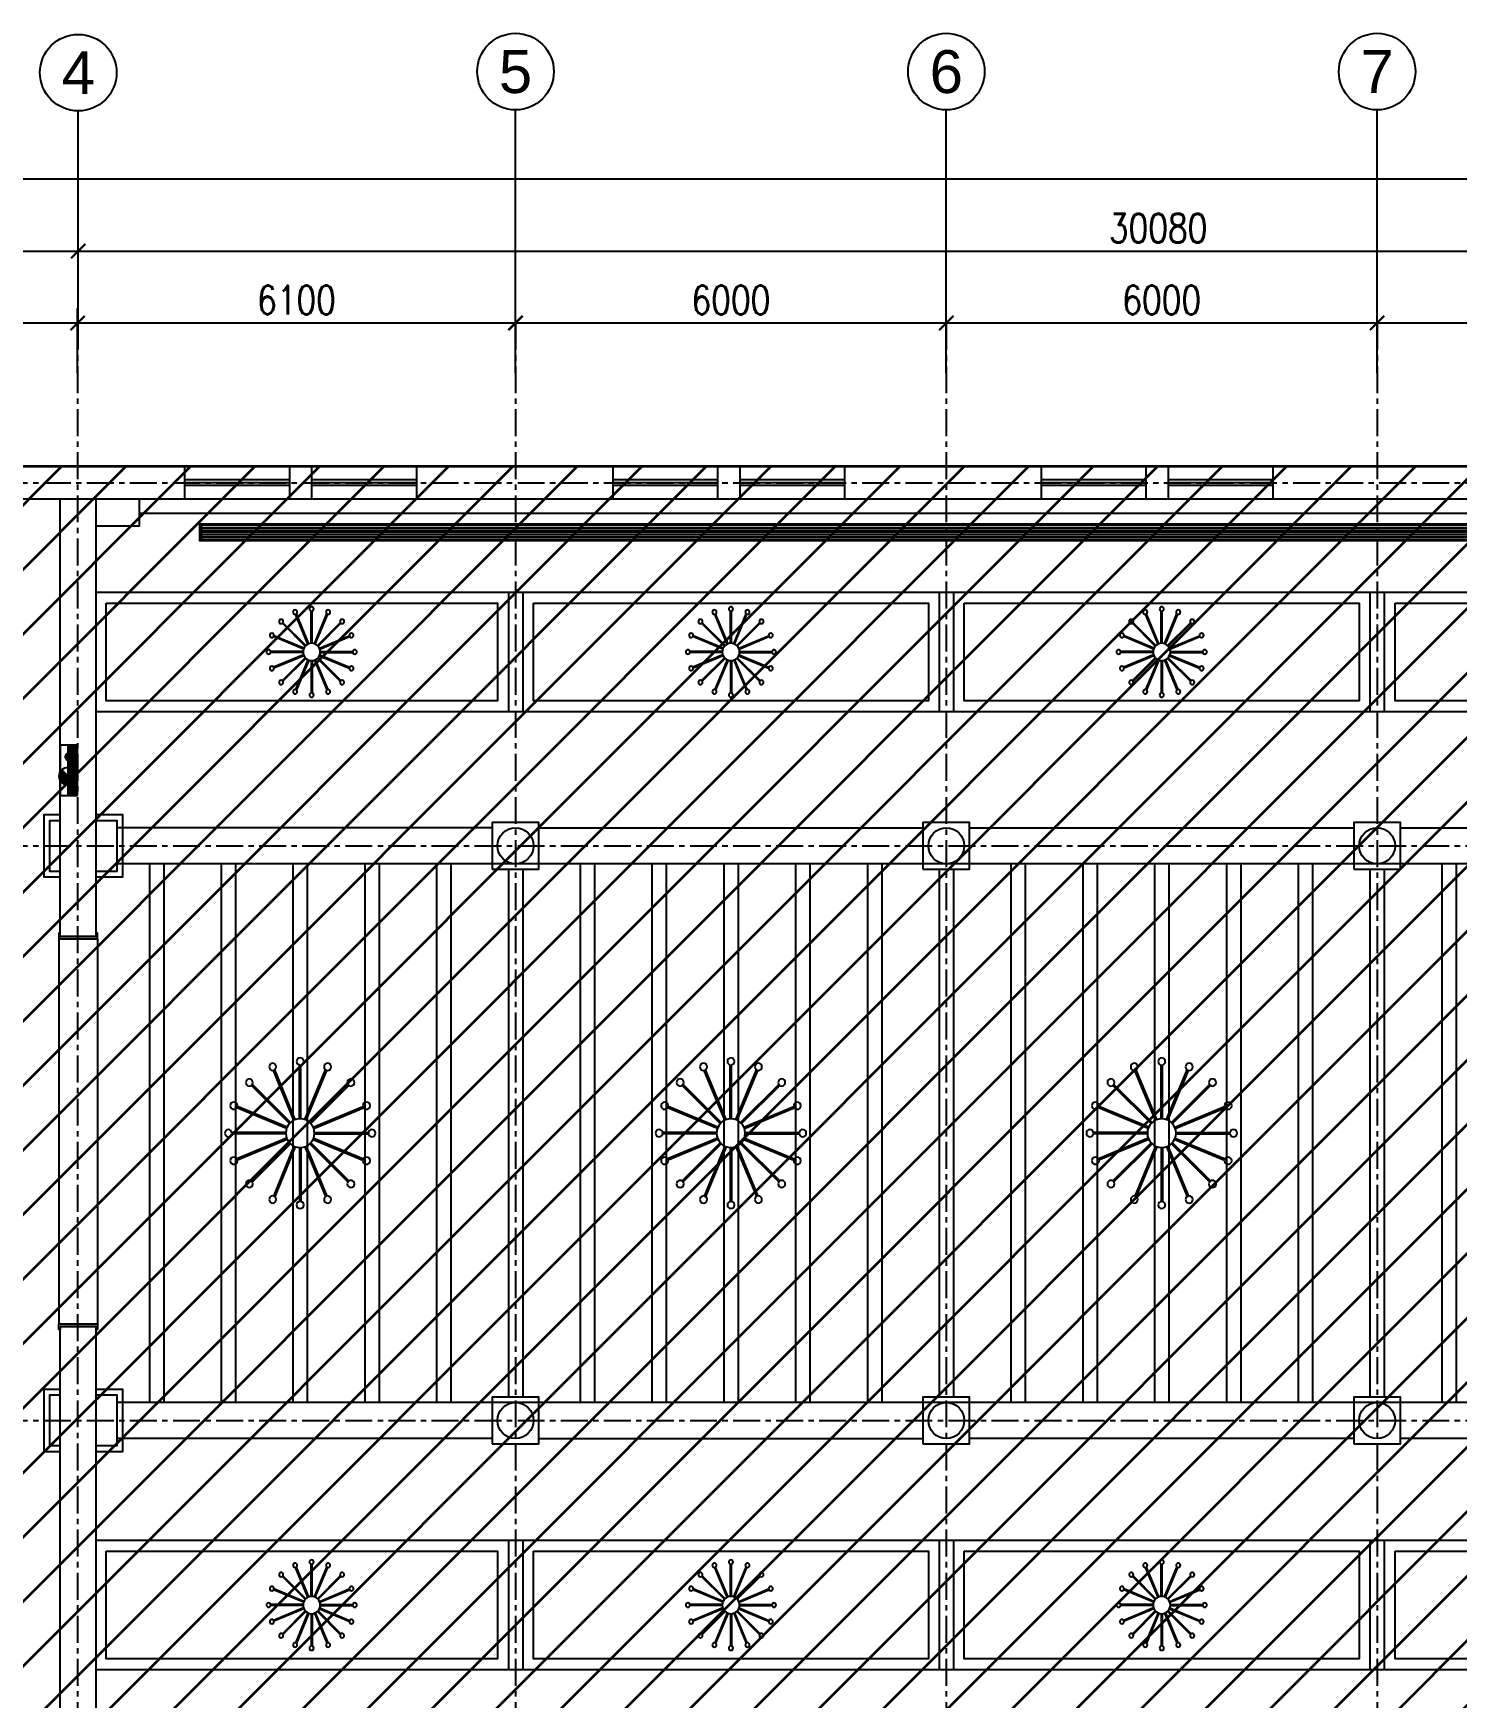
# Model space of a CAD drawing. Header units: millimetres. Extents: x -6033 to 120673, y -4970 to 90533.
# Drawn here: x 17653 to 37479, y 67360 to 90533 of the extents above; entities that cross this region are included whole.
import ezdxf
from ezdxf.enums import TextEntityAlignment as Align

# ---------------------------------------------------------------- set-up
doc = ezdxf.new("R2010")
doc.units = ezdxf.units.MM
doc.linetypes.add('I-AR$0$CENTER', pattern=[2, 1.25, -0.25, 0.25, -0.25])
doc.layers.get('DefPoints').update_dxf_attribs({"color": 250})
for name, color, linetype in [('I-AR$0$0-建-轴号', 1, 'Continuous'), ('I-AR$0$1-窗', 2, 'Continuous'), ('I-AR$0$A-Fire box', 12, 'Continuous'), ('I-AR$0$AXIS_TEXT', 7, 'Continuous'), ('I-AR$0$D-BASE-INTWALL', 1, 'Continuous'), ('I-AR$0$D-BASE-WALL', 4, 'Continuous'), ('I-AR$0$GZET_DIM_1-200_平面尺寸标注', 1, 'Continuous'), ('I-CEILING$0$0-LIGHT-RC', 1, 'Continuous'), ('I-CEILING$0$2-天花', 5, 'Continuous'), ('I-CEILING$0$I-RCP-AIR', 64, 'Continuous'), ('I-CEILING$0$I-RCP-COVER', 10, 'Continuous'), ('天花', 7, 'Continuous')]:
    doc.layers.add(name, color=color, linetype=linetype)
for name, color, linetype, lineweight in [('I-AR$0$GZET_COL_GRID_1-200_轴线', 8, 'I-AR$0$CENTER', 25), ('I-AR$0$I-SCOPE', 252, 'Continuous', 35), ('I-AR$0$消火栓', 10, 'Continuous', 70)]:
    doc.layers.add(name, color=color, linetype=linetype, lineweight=lineweight)
doc.styles.add('I-AR$0$GZET-DIMT', font='romans.shx', dxfattribs={"width": 0.8})
doc.styles.add('I-AR$0$GZET-HT', font='arial.ttf', dxfattribs={"width": 0.8})
doc.styles.add('I-CEILING$0$黑体', font='simhei.ttf', dxfattribs={"height": 600})
doc.dimstyles.new('I-AR$0$GZET_200', dxfattribs={"dimscale": 200, "dimtxt": 2, "dimasz": 1, "dimexe": 1, "dimexo": 1.5, "dimgap": 0.6, "dimtad": 1, "dimdec": 0, "dimrnd": 0.005, "dimzin": 0, "dimdsep": 46, "dimtxsty": 'I-AR$0$GZET-DIMT', "dimblk": 'I-AR$0$_ArchTick', "dimcen": 0.125, "dimclrd": 1, "dimclre": 1, "dimclrt": 2, "dimadec": 0, "dimazin": 0, "dimtfac": 1, "dimtdec": 0, "dimtix": 1, "dimtmove": 2, "dimatfit": 3, "dimldrblk": 'I-AR$0$_Dot', "dimfxl": 1, "dimtvp": 1, "dimtolj": 1, "dimtzin": 0, "dimarcsym": 0})

# ---------------------------------------------------------------- blocks, each defined once
blk = doc.blocks.new('I-AR$0$chuanghu1')
for p, q in [((0, 3230), (450, 3230)), ((0, 1770), (450, 1770)), ((0, 1460), (450, 1460)), ((0, 0), (450, 0))]:
    blk.add_line(p, q)
at = {"layer": 'I-AR$0$1-窗'}
for p, q in [((185, 3230), (185, 1770)), ((225, 3230), (225, 1770)), ((265, 3230), (265, 1770)), ((185, 1460), (185, 0)), ((225, 1460), (225, 0)), ((265, 1460), (265, 0))]:
    blk.add_line(p, q, dxfattribs=at)
blk = doc.blocks.new('I-AR$0$X1')
at = {"color": 0}
for p, q in [((-58, 236), (25, 153)), ((-48, 241), (32, 160)), ((-37, 244), (40, 167)), ((-26, 247), (47, 174)), ((-14, 249), (54, 182)), ((0, 250), (61, 189)), ((15, 249), (68, 196)), ((33, 245), (75, 203)), ((56, 235), (82, 210)), ((-127, 121), (-67, 61)), ((-126, 135), (-59, 68)), ((-125, 106), (-74, 54)), ((-124, 148), (-52, 75)), ((-122, 159), (-45, 83)), ((-121, 87), (-81, 47)), ((-118, 170), (-38, 90)), ((-114, 179), (-31, 97)), ((-110, 62), (-88, 40)), ((-109, 189), (-24, 104)), ((-103, 197), (-17, 111)), ((-97, 205), (-10, 118)), ((-90, 213), (-3, 125)), ((-90, 36), (87, 213)), ((-83, 219), (4, 132)), ((-75, 226), (11, 139)), ((-67, 231), (18, 146))]:
    blk.add_line(p, q, dxfattribs=at)
blk.add_circle((-2, 125), 125, dxfattribs=at)
blk = doc.blocks.new('I-AR$0$A$C33C75492')
at = {"layer": 'I-AR$0$A-Fire box'}
for p, q in [((-280732, 1890493), (-281432, 1890493)), ((-281432, 1890493), (-281432, 1890373)), ((-280732, 1890373), (-280732, 1890493)), ((-281432, 1890383), (-280732, 1890383)), ((-281432, 1890373), (-280732, 1890373)), ((-281432, 1890373), (-280732, 1890373)), ((-281432, 1890373), (-281432, 1890253)), ((-281432, 1890363), (-280732, 1890363)), ((-281432, 1890353), (-280732, 1890353)), ((-281432, 1890343), (-280732, 1890343)), ((-281432, 1890333), (-280732, 1890333)), ((-281432, 1890323), (-280732, 1890323)), ((-281432, 1890313), (-280732, 1890313)), ((-281432, 1890303), (-280732, 1890303)), ((-281432, 1890293), (-280732, 1890293)), ((-281432, 1890283), (-280732, 1890283)), ((-281432, 1890273), (-280732, 1890273)), ((-281432, 1890263), (-280732, 1890263)), ((-281432, 1890253), (-280732, 1890253)), ((-280732, 1890253), (-280732, 1890373))]:
    blk.add_line(p, q, dxfattribs=at)
at = {"layer": 'I-AR$0$A-Fire box', "color": 8}
for p, q in [((-280952, 1890360), (-280832, 1890360)), ((-280951, 1890370), (-280832, 1890370)), ((-280951, 1890350), (-280833, 1890350)), ((-280949, 1890380), (-280835, 1890380)), ((-280948, 1890340), (-280836, 1890340)), ((-280945, 1890390), (-280839, 1890390)), ((-280943, 1890330), (-280841, 1890330)), ((-280938, 1890400), (-280846, 1890400)), ((-280935, 1890320), (-280849, 1890320)), ((-280927, 1890410), (-280856, 1890410)), ((-280922, 1890310), (-280861, 1890310)), ((-280906, 1890420), (-280877, 1890420))]:
    blk.add_line(p, q, dxfattribs=at)
blk.add_circle((-280892, 1890361), 60, dxfattribs=at)
at = {"layer": 'I-AR$0$A-Fire box', "color": 8, "extrusion": (0, 0, -1), "xscale": -1, "zscale": -1}
blk.add_blockref('I-AR$0$X1', (281160, 1890258), dxfattribs=at)
blk = doc.blocks.new('I-AR$0$_ArchTick')
at = {"color": 2, "linetype": 'ByBlock', "const_width": 0.15}
blk.add_lwpolyline([(-0.5, -0.5), (0.5, 0.5)], dxfattribs=at)
blk = doc.blocks.new('*D424')
at = {"layer": 'DefPoints', "color": 0, "transparency": 16777216}
for p in [(18270, 86500), (13270, 85500), (18270, 85500)]:
    blk.add_point(p, dxfattribs=at)
at = {"layer": 'I-AR$0$GZET_DIM_1-200_平面尺寸标注', "color": 1, "lineweight": -2, "transparency": 16777216}
for p, q in [((13270, 85800), (13270, 86700)), ((18270, 85800), (18270, 86700)), ((13270, 86500), (18270, 86500))]:
    blk.add_line(p, q, dxfattribs=at)
at = {"layer": 'I-AR$0$GZET_DIM_1-200_平面尺寸标注', "color": 1, "lineweight": -2, "transparency": 16777216, "xscale": 200, "yscale": 200, "zscale": 200, "rotation": 180}
blk.add_blockref('I-AR$0$_ArchTick', (13270, 86500), dxfattribs=at)
at = {"layer": 'I-AR$0$GZET_DIM_1-200_平面尺寸标注', "color": 1, "lineweight": -2, "transparency": 16777216, "xscale": 200, "yscale": 200, "zscale": 200}
blk.add_blockref('I-AR$0$_ArchTick', (18270, 86500), dxfattribs=at)
at = {"layer": 'I-AR$0$GZET_DIM_1-200_平面尺寸标注', "color": 2, "transparency": 16777216, "insert": (15770, 86820), "char_height": 400, "attachment_point": 5, "style": 'I-AR$0$GZET-DIMT'}
blk.add_mtext('\\A1;5000', dxfattribs=at)
blk = doc.blocks.new('I-AR$0$_Dot')
at = {"color": 0, "linetype": 'ByBlock', "lineweight": -2}
blk.add_line((-0.5, 0), (-1, 0), dxfattribs=at)
at = {"color": 0, "linetype": 'ByBlock', "const_width": 0.5}
blk.add_lwpolyline([(-0.25, 0, 1), (0.25, 0, 1)], format="xyb", close=True, dxfattribs=at)
blk = doc.blocks.new('*D425')
at = {"layer": 'DefPoints', "color": 0, "transparency": 16777216}
for p in [(24370, 86500), (18270, 85500), (24370, 85500)]:
    blk.add_point(p, dxfattribs=at)
at = {"layer": 'I-AR$0$GZET_DIM_1-200_平面尺寸标注', "color": 1, "lineweight": -2, "transparency": 16777216}
for p, q in [((18270, 85800), (18270, 86700)), ((24370, 85800), (24370, 86700)), ((18270, 86500), (24370, 86500))]:
    blk.add_line(p, q, dxfattribs=at)
at = {"layer": 'I-AR$0$GZET_DIM_1-200_平面尺寸标注', "color": 1, "lineweight": -2, "transparency": 16777216, "xscale": 200, "yscale": 200, "zscale": 200, "rotation": 180}
blk.add_blockref('I-AR$0$_ArchTick', (18270, 86500), dxfattribs=at)
at = {"layer": 'I-AR$0$GZET_DIM_1-200_平面尺寸标注', "color": 1, "lineweight": -2, "transparency": 16777216, "xscale": 200, "yscale": 200, "zscale": 200}
blk.add_blockref('I-AR$0$_ArchTick', (24370, 86500), dxfattribs=at)
at = {"layer": 'I-AR$0$GZET_DIM_1-200_平面尺寸标注', "color": 2, "transparency": 16777216, "insert": (21320, 86820), "char_height": 400, "attachment_point": 5, "style": 'I-AR$0$GZET-DIMT'}
blk.add_mtext('\\A1;6100', dxfattribs=at)
blk = doc.blocks.new('*D426')
at = {"layer": 'DefPoints', "color": 0, "transparency": 16777216}
for p in [(30370, 86500), (24370, 85500), (30370, 85500)]:
    blk.add_point(p, dxfattribs=at)
at = {"layer": 'I-AR$0$GZET_DIM_1-200_平面尺寸标注', "color": 1, "lineweight": -2, "transparency": 16777216}
for p, q in [((24370, 85800), (24370, 86700)), ((30370, 85800), (30370, 86700)), ((24370, 86500), (30370, 86500))]:
    blk.add_line(p, q, dxfattribs=at)
at = {"layer": 'I-AR$0$GZET_DIM_1-200_平面尺寸标注', "color": 1, "lineweight": -2, "transparency": 16777216, "xscale": 200, "yscale": 200, "zscale": 200, "rotation": 180}
blk.add_blockref('I-AR$0$_ArchTick', (24370, 86500), dxfattribs=at)
at = {"layer": 'I-AR$0$GZET_DIM_1-200_平面尺寸标注', "color": 1, "lineweight": -2, "transparency": 16777216, "xscale": 200, "yscale": 200, "zscale": 200}
blk.add_blockref('I-AR$0$_ArchTick', (30370, 86500), dxfattribs=at)
at = {"layer": 'I-AR$0$GZET_DIM_1-200_平面尺寸标注', "color": 2, "transparency": 16777216, "insert": (27370, 86820), "char_height": 400, "attachment_point": 5, "style": 'I-AR$0$GZET-DIMT'}
blk.add_mtext('\\A1;6000', dxfattribs=at)
blk = doc.blocks.new('*D427')
at = {"layer": 'DefPoints', "color": 0, "transparency": 16777216}
for p in [(36370, 86500), (30370, 85500), (36370, 85500)]:
    blk.add_point(p, dxfattribs=at)
at = {"layer": 'I-AR$0$GZET_DIM_1-200_平面尺寸标注', "color": 1, "lineweight": -2, "transparency": 16777216}
for p, q in [((30370, 85800), (30370, 86700)), ((36370, 85800), (36370, 86700)), ((30370, 86500), (36370, 86500))]:
    blk.add_line(p, q, dxfattribs=at)
at = {"layer": 'I-AR$0$GZET_DIM_1-200_平面尺寸标注', "color": 1, "lineweight": -2, "transparency": 16777216, "xscale": 200, "yscale": 200, "zscale": 200, "rotation": 180}
blk.add_blockref('I-AR$0$_ArchTick', (30370, 86500), dxfattribs=at)
at = {"layer": 'I-AR$0$GZET_DIM_1-200_平面尺寸标注', "color": 1, "lineweight": -2, "transparency": 16777216, "xscale": 200, "yscale": 200, "zscale": 200}
blk.add_blockref('I-AR$0$_ArchTick', (36370, 86500), dxfattribs=at)
at = {"layer": 'I-AR$0$GZET_DIM_1-200_平面尺寸标注', "color": 2, "transparency": 16777216, "insert": (33370, 86820), "char_height": 400, "attachment_point": 5, "style": 'I-AR$0$GZET-DIMT'}
blk.add_mtext('\\A1;6000', dxfattribs=at)
blk = doc.blocks.new('*D428')
at = {"layer": 'DefPoints', "color": 0, "transparency": 16777216}
for p in [(42370, 86500), (36370, 85500), (42370, 85500)]:
    blk.add_point(p, dxfattribs=at)
at = {"layer": 'I-AR$0$GZET_DIM_1-200_平面尺寸标注', "color": 1, "lineweight": -2, "transparency": 16777216}
for p, q in [((36370, 85800), (36370, 86700)), ((42370, 85800), (42370, 86700)), ((36370, 86500), (42370, 86500))]:
    blk.add_line(p, q, dxfattribs=at)
at = {"layer": 'I-AR$0$GZET_DIM_1-200_平面尺寸标注', "color": 1, "lineweight": -2, "transparency": 16777216, "xscale": 200, "yscale": 200, "zscale": 200, "rotation": 180}
blk.add_blockref('I-AR$0$_ArchTick', (36370, 86500), dxfattribs=at)
at = {"layer": 'I-AR$0$GZET_DIM_1-200_平面尺寸标注', "color": 1, "lineweight": -2, "transparency": 16777216, "xscale": 200, "yscale": 200, "zscale": 200}
blk.add_blockref('I-AR$0$_ArchTick', (42370, 86500), dxfattribs=at)
at = {"layer": 'I-AR$0$GZET_DIM_1-200_平面尺寸标注', "color": 2, "transparency": 16777216, "insert": (39370, 86820), "char_height": 400, "attachment_point": 5, "style": 'I-AR$0$GZET-DIMT'}
blk.add_mtext('\\A1;6000', dxfattribs=at)
blk = doc.blocks.new('I-AR$0$_AXISO')
blk.add_circle((0, 0), 0.5)
at = {"layer": 'I-AR$0$AXIS_TEXT', "style": 'I-AR$0$GZET-HT'}
blk.add_attdef('A', text='', height=0.56, dxfattribs=at).set_placement((0, 0), align=Align.MIDDLE_CENTER)
blk = doc.blocks.new('*D403')
at = {"layer": 'DefPoints', "color": 0, "transparency": 16777216}
for p in [(18280, 87500), (225, 85836), (18280, 85836)]:
    blk.add_point(p, dxfattribs=at)
at = {"layer": 'I-AR$0$GZET_DIM_1-200_平面尺寸标注', "color": 1, "lineweight": -2, "transparency": 16777216}
for p, q in [((225, 86136), (225, 87700)), ((18280, 86136), (18280, 87700)), ((225, 87500), (18280, 87500))]:
    blk.add_line(p, q, dxfattribs=at)
at = {"layer": 'I-AR$0$GZET_DIM_1-200_平面尺寸标注', "color": 1, "lineweight": -2, "transparency": 16777216, "xscale": 200, "yscale": 200, "zscale": 200, "rotation": 180}
blk.add_blockref('I-AR$0$_ArchTick', (225, 87500), dxfattribs=at)
at = {"layer": 'I-AR$0$GZET_DIM_1-200_平面尺寸标注', "color": 1, "lineweight": -2, "transparency": 16777216, "xscale": 200, "yscale": 200, "zscale": 200}
blk.add_blockref('I-AR$0$_ArchTick', (18280, 87500), dxfattribs=at)
at = {"layer": 'I-AR$0$GZET_DIM_1-200_平面尺寸标注', "color": 2, "transparency": 16777216, "insert": (9253, 87820), "char_height": 400, "attachment_point": 5, "style": 'I-AR$0$GZET-DIMT'}
blk.add_mtext('\\A1;18055', dxfattribs=at)
blk = doc.blocks.new('*D404')
at = {"layer": 'DefPoints', "color": 0, "transparency": 16777216}
for p in [(48360, 87500), (18280, 85836), (48360, 85575)]:
    blk.add_point(p, dxfattribs=at)
at = {"layer": 'I-AR$0$GZET_DIM_1-200_平面尺寸标注', "color": 1, "lineweight": -2, "transparency": 16777216}
for p, q in [((18280, 86136), (18280, 87700)), ((48360, 85875), (48360, 87700)), ((18280, 87500), (48360, 87500))]:
    blk.add_line(p, q, dxfattribs=at)
at = {"layer": 'I-AR$0$GZET_DIM_1-200_平面尺寸标注', "color": 1, "lineweight": -2, "transparency": 16777216, "xscale": 200, "yscale": 200, "zscale": 200, "rotation": 180}
blk.add_blockref('I-AR$0$_ArchTick', (18280, 87500), dxfattribs=at)
at = {"layer": 'I-AR$0$GZET_DIM_1-200_平面尺寸标注', "color": 1, "lineweight": -2, "transparency": 16777216, "xscale": 200, "yscale": 200, "zscale": 200}
blk.add_blockref('I-AR$0$_ArchTick', (48360, 87500), dxfattribs=at)
at = {"layer": 'I-AR$0$GZET_DIM_1-200_平面尺寸标注', "color": 2, "transparency": 16777216, "insert": (33320, 87820), "char_height": 400, "attachment_point": 5, "style": 'I-AR$0$GZET-DIMT'}
blk.add_mtext('\\A1;30080', dxfattribs=at)
blk = doc.blocks.new('*D409')
at = {"layer": 'DefPoints', "color": 0, "transparency": 16777216}
for p in [(225, 88500), (225, 85268), (114415, 85060)]:
    blk.add_point(p, dxfattribs=at)
at = {"layer": 'I-AR$0$GZET_DIM_1-200_平面尺寸标注', "color": 1, "lineweight": -2, "transparency": 16777216}
for p, q in [((225, 85568), (225, 88700)), ((114415, 85360), (114415, 88700)), ((114415, 88500), (225, 88500))]:
    blk.add_line(p, q, dxfattribs=at)
at = {"layer": 'I-AR$0$GZET_DIM_1-200_平面尺寸标注', "color": 1, "lineweight": -2, "transparency": 16777216, "xscale": 200, "yscale": 200, "zscale": 200, "rotation": 180}
blk.add_blockref('I-AR$0$_ArchTick', (225, 88500), dxfattribs=at)
at = {"layer": 'I-AR$0$GZET_DIM_1-200_平面尺寸标注', "color": 1, "lineweight": -2, "transparency": 16777216, "xscale": 200, "yscale": 200, "zscale": 200}
blk.add_blockref('I-AR$0$_ArchTick', (114415, 88500), dxfattribs=at)
at = {"layer": 'I-AR$0$GZET_DIM_1-200_平面尺寸标注', "color": 2, "transparency": 16777216, "insert": (57320, 88820), "char_height": 400, "attachment_point": 5, "style": 'I-AR$0$GZET-DIMT'}
blk.add_mtext('\\A1;114190', dxfattribs=at)
blk = doc.blocks.new('I-CEILING$0$CTD1')
at = {"layer": 'I-CEILING$0$0-LIGHT-RC'}
for p, q in [((-10, 200), (-10, 951)), ((10, 200), (10, 951))]:
    blk.add_line(p, q, dxfattribs=at)
blk.add_circle((0, 1000), 50, dxfattribs=at)
blk = doc.blocks.new('*U722')
at = {"layer": 'I-CEILING$0$2-天花'}
blk.add_blockref('I-CEILING$0$CTD1', (0, -625), dxfattribs=at)
blk = doc.blocks.new('*U723')
at = {"layer": 'I-CEILING$0$0-LIGHT-RC', "color": 0, "linetype": 'ByBlock', "lineweight": -2, "transparency": 16777216}
for p, rotation in [((9495, 4523), 22.5), ((9973, 4523), 337.5000000000001), ((9292, 4387), 45), ((10176, 4387), 315), ((9157, 4185), 67.5), ((10312, 4185), 292.5000000000001), ((9109, 3945), 90), ((10359, 3945), 270), ((9157, 3706), 112.5), ((9292, 3504), 135), ((9495, 3368), 157.5), ((9734, 3321), 180), ((9973, 3368), 202.5), ((10176, 3504), 225), ((10312, 3706), 247.5)]:
    blk.add_blockref('*U722', p, dxfattribs=dict(at, rotation=rotation))
blk.add_blockref('*U722', (9734, 4570), dxfattribs=at)
blk = doc.blocks.new('I-CEILING$0$1米吊灯')
at = {"layer": 'I-CEILING$0$0-LIGHT-RC'}
blk.add_circle((0, 0), 200, dxfattribs=at)
blk.add_blockref('*U723', (-9734, -3945), dxfattribs=at)
blk = doc.blocks.new('*U739')
at = {"layer": 'I-CEILING$0$2-天花'}
h = blk.add_hatch(dxfattribs=at)
h.set_pattern_fill('LINE', color=8, scale=10, angle=90)
h.set_pattern_definition([(90, (-210, 26220), (-31.75, 2e-15), [])])
h.paths.add_polyline_path([(-210, 20), (-20, 20), (-20, 27180), (-210, 27180)])
at = {"layer": 'I-CEILING$0$2-天花', "color": 8}
for points in [[(-230, 0), (0, 0), (0, 27200), (-230, 27200)], [(-210, 20), (-20, 20), (-20, 27180), (-210, 27180)]]:
    blk.add_lwpolyline(points, close=True, dxfattribs=at)
blk = doc.blocks.new('I-CEILING$0$K_1229142899')
at = {"layer": 'I-CEILING$0$I-RCP-COVER', "color": 8}
for p, q in [((-37965, -670), (-9005, -670)), ((-38575, -1770), (-9005, -1770)), ((-32825, -1770), (-32825, -3430)), ((-32625, -1770), (-32625, -3430)), ((-26825, -1770), (-26825, -3430)), ((-26625, -1770), (-26625, -3430)), ((-20825, -1770), (-20825, -3430)), ((-20625, -1770), (-20625, -3430)), ((-38575, -3430), (-9005, -3430)), ((-33050, -5050), (-38285, -5050)), ((-32400, -5050), (-27050, -5050)), ((-26400, -5050), (-21050, -5050)), ((-20400, -5050), (-15050, -5050)), ((-9265, -5550), (-38285, -5550)), ((-37825, -5550), (-37825, -13050)), ((-37625, -5550), (-37625, -13050)), ((-36825, -5550), (-36825, -13050)), ((-36625, -5550), (-36625, -13050)), ((-35825, -5550), (-35825, -13050)), ((-35625, -5550), (-35625, -13050)), ((-34825, -5550), (-34825, -13050)), ((-34625, -5550), (-34625, -13050)), ((-33825, -5550), (-33825, -13050)), ((-33625, -5550), (-33625, -13050)), ((-31825, -5550), (-31825, -13050)), ((-31625, -5550), (-31625, -13050)), ((-30825, -5550), (-30825, -13050)), ((-30625, -5550), (-30625, -13050)), ((-29825, -5550), (-29825, -13050)), ((-29625, -5550), (-29625, -13050)), ((-28825, -5550), (-28825, -13050)), ((-28625, -5550), (-28625, -13050)), ((-27825, -5550), (-27825, -13050)), ((-27625, -5550), (-27625, -13050)), ((-25825, -5550), (-25825, -13050)), ((-25625, -5550), (-25625, -13050)), ((-24825, -5550), (-24825, -13050)), ((-24625, -5550), (-24625, -13050)), ((-23825, -5550), (-23825, -13050)), ((-23625, -5550), (-23625, -13050)), ((-22825, -5550), (-22825, -13050)), ((-22625, -5550), (-22625, -13050)), ((-21825, -5550), (-21825, -13050)), ((-21625, -5550), (-21625, -13050)), ((-19825, -5550), (-19825, -13050)), ((-19625, -5550), (-19625, -13050)), ((-32825, -5625), (-32825, -12975)), ((-32625, -5625), (-32625, -12975)), ((-26825, -5625), (-26825, -12975)), ((-26625, -5625), (-26625, -12975)), ((-20825, -5625), (-20825, -12975)), ((-20625, -5625), (-20625, -12975)), ((-39085, -6595), (-39085, -11955)), ((-38545, -6595), (-38545, -11955)), ((-9265, -13050), (-38285, -13050)), ((-33050, -13550), (-38285, -13550)), ((-32400, -13550), (-27050, -13550)), ((-21050, -13550), (-26400, -13550)), ((-15050, -13550), (-20400, -13550)), ((-9005, -14970), (-38575, -14970)), ((-32825, -14970), (-32825, -16770)), ((-32625, -14970), (-32625, -16770)), ((-26825, -14970), (-26825, -16770)), ((-26625, -14970), (-26625, -16770)), ((-20825, -14970), (-20825, -16770)), ((-20625, -14970), (-20625, -16770)), ((-9005, -16770), (-38575, -16770))]:
    blk.add_line(p, q, dxfattribs=at)
for points in [[(-38425, -1920), (-32975, -1920), (-32975, -3280), (-38425, -3280)], [(-32475, -1920), (-26975, -1920), (-26975, -3280), (-32475, -3280)], [(-26475, -1920), (-20975, -1920), (-20975, -3280), (-26475, -3280)], [(-20475, -1920), (-14975, -1920), (-14975, -3280), (-20475, -3280)], [(-38425, -15120), (-32975, -15120), (-32975, -16620), (-38425, -16620)], [(-32475, -15120), (-26975, -15120), (-26975, -16620), (-32475, -16620)], [(-26475, -15120), (-20975, -15120), (-20975, -16620), (-26475, -16620)], [(-20475, -15120), (-14975, -15120), (-14975, -16620), (-20475, -16620)]]:
    blk.add_lwpolyline(points, close=True, dxfattribs=at)
at = {"layer": 'I-CEILING$0$0-LIGHT-RC', "color": 8, "xscale": -0.6, "yscale": 0.6, "zscale": 0.6, "rotation": 180}
for p in [(-35565, -2600), (-29725, -2600), (-23725, -2600), (-35565, -15870), (-29725, -15870), (-23725, -15870)]:
    blk.add_blockref('I-CEILING$0$1米吊灯', p, dxfattribs=at)
at = {"layer": 'I-CEILING$0$0-LIGHT-RC', "color": 8, "xscale": -1, "rotation": 180}
for p in [(-35725, -9300), (-29725, -9300), (-23725, -9300)]:
    blk.add_blockref('I-CEILING$0$1米吊灯', p, dxfattribs=at)
at = {"layer": 'I-CEILING$0$I-RCP-COVER', "color": 8, "rotation": 270}
blk.add_blockref('*U739', (-37125, -1050), dxfattribs=at)
blk = doc.blocks.new('I-CEILING')
at = {"layer": 'I-CEILING$0$I-RCP-COVER'}
blk.add_blockref('I-CEILING$0$K_1229142899', (57095, 84520), dxfattribs=at)
at = {"layer": 'I-CEILING$0$I-RCP-AIR', "style": 'I-CEILING$0$黑体'}
for tag, p in [('R', (61966, 71749)), ('R', (61966, 66925)), ('R', (51736, 63925)), ('R', (62976, 63925)), ('S', (56434, 63065))]:
    blk.add_attdef(tag, text='', height=100, dxfattribs=at).set_placement(p, align=Align.MIDDLE_CENTER)
blk = doc.blocks.new('I-AR$0$海龙_1211170131')
at = {"layer": 'I-AR$0$0-建-轴号', "linetype": 'Continuous'}
for p, q in [((18055, 86260.4), (18055, 89227.1)), ((24145, 86275), (24145, 89241.7)), ((30145, 86275), (30145, 89241.7)), ((36145, 86275), (36145, 89241.7))]:
    blk.add_line(p, q, dxfattribs=at)
at = {"layer": 'I-AR$0$GZET_COL_GRID_1-200_轴线', "ltscale": 300}
for p, q in [((18045, 86275), (18045, -3995)), ((24145, 86275), (24145, 63715)), ((30145, 86275), (30145, 63715)), ((36145, 86275), (36145, 63715)), ((-2225, 84050), (116415, 84050)), ((-2225, 78995), (116415, 78995)), ((-2225, 70995), (116415, 70995))]:
    blk.add_line(p, q, dxfattribs=at)
at = {"layer": 'I-AR$0$0-建-轴号', "linetype": 'Continuous', "xscale": 1066.666666666667, "yscale": 1066.666666666667, "zscale": 0.6666666666666664}
for p, values in [((18055, 89760.4), {'A': '4'}), ((24145, 89775), {'A': '5'}), ((30145, 89775), {'A': '6'}), ((36145, 89775), {'A': '7'})]:
    blk.add_blockref('I-AR$0$_AXISO', p, dxfattribs=at).add_auto_attribs(values)
at = {"layer": 'I-AR$0$GZET_DIM_1-200_平面尺寸标注'}
for base, p1, p2, picture, middle in [((0, 88275), (114190, 84835.2), (0, 85043.1), '*D409', (57095, 88595)), ((18055, 87275), (0, 85611.1), (18055, 85611.1), '*D403', (9027.5, 87595)), ((48135, 87275), (18055, 85611.1), (48135, 85349.6), '*D404', (33095, 87595)), ((18045, 86275), (13045, 85275), (18045, 85275), '*D424', (15545, 86595)), ((24145, 86275), (18045, 85275), (24145, 85275), '*D425', (21095, 86595)), ((30145, 86275), (24145, 85275), (30145, 85275), '*D426', (27145, 86595)), ((36145, 86275), (30145, 85275), (36145, 85275), '*D427', (33145, 86595)), ((42145, 86275), (36145, 85275), (42145, 85275), '*D428', (39145, 86595))]:
    dim = blk.add_linear_dim(base=base, p1=p1, p2=p2, dimstyle='I-AR$0$GZET_200', dxfattribs=at)
    dim.commit()
    dim.dimension.update_dxf_attribs({"geometry": picture, "text_midpoint": middle, "insert": (-225, -225)})
blk = doc.blocks.new('I-AR')
at = {"layer": 'I-AR$0$I-SCOPE'}
h = blk.add_hatch(dxfattribs=at)
h.set_pattern_fill('ANSI31', color=256, scale=200)
h.paths.add_polyline_path([(63300, 72640), (66630, 72640), (66630, 70889), (90600, 70890), (90600, 66390), (96650, 66390), (96650, 24876), (18340, 24876), (18340, 66390), (48090, 66390), (48090, 72640), (51400, 72640), (51400, 72650), (52870, 72650), (52870, 72640), (55240, 72640), (55240, 72790), (59460, 72790), (59460, 72640), (61830, 72640), (61830, 72650), (63300, 72650)], flags=16)
h.paths.add_polyline_path([(7330, 0), (7330, -1770), (11180, -1770), (11180, 0), (18450, 0), (18450, 2900), (27550, 2900), (27550, 18090), (37037, 18090), (37037, 17350), (96200, 17350), (96200, 18120), (114640, 18120), (114640, 84500), (0, 84500), (0, 0)])
at = {"layer": 'I-AR$0$D-BASE-INTWALL'}
for points in [[(18030, 79650), (17800, 79650), (17800, 78790), (18030, 78790)], [(18530, 78790), (18900, 78790), (18900, 79650), (18530, 79650)], [(18030, 71650), (17800, 71650), (17800, 70790), (18030, 70790)], [(18530, 70790), (18900, 70790), (18900, 71650), (18530, 71650)]]:
    blk.add_lwpolyline(points, dxfattribs=at)
for points in [[(24045, 78895), (24695, 78895), (24695, 79545), (24045, 79545)], [(30045, 78895), (30695, 78895), (30695, 79545), (30045, 79545)], [(36045, 78895), (36695, 78895), (36695, 79545), (36045, 79545)], [(24045, 70895), (24695, 70895), (24695, 71545), (24045, 71545)], [(30045, 70895), (30695, 70895), (30695, 71545), (30045, 71545)], [(36045, 70895), (36695, 70895), (36695, 71545), (36045, 71545)]]:
    blk.add_lwpolyline(points, close=True, dxfattribs=at)
at = {"layer": 'I-AR$0$D-BASE-WALL'}
for p, q in [((0, 84500), (91820, 84500)), ((450, 84050), (91820, 84050)), ((18030, 77960), (18030, 84050)), ((18530, 77960), (18530, 84050)), ((18030, 77960), (18530, 77960)), ((18030, 66490), (18030, 72530)), ((18030, 72530), (18530, 72530)), ((18530, 66390), (18530, 72530))]:
    blk.add_line(p, q, dxfattribs=at)
for points in [[(19130, 84050), (19130, 83670), (18530, 83670)], [(18030, 79570), (17880, 79570), (17880, 78870), (18030, 78870)], [(18530, 78870), (18820, 78870), (18820, 79570), (18530, 79570)], [(18030, 77960), (18030, 78005), (18010, 78005), (18010, 77925), (18550, 77925), (18550, 78005), (18530, 78005), (18530, 77960), (18030, 77960)], [(18030, 72530), (18030, 72485), (18010, 72485), (18010, 72565), (18550, 72565), (18550, 72485), (18530, 72485), (18530, 72530), (18030, 72530)], [(18030, 71570), (17880, 71570), (17880, 70870), (18030, 70870)], [(18530, 70870), (18820, 70870), (18820, 71570), (18530, 71570)]]:
    blk.add_lwpolyline(points, dxfattribs=at)
for centre in [(24370, 79220), (30370, 79220), (36370, 79220), (24370, 71220), (30370, 71220), (36370, 71220)]:
    blk.add_circle(centre, 250, dxfattribs=at)
at = {"layer": 'I-AR$0$I-SCOPE'}
blk.add_lwpolyline([(7330, 0), (7330, -1770), (11180, -1770), (11180, 0), (18450, 0), (18450, 2900), (27550, 2900), (27550, 18090), (37037, 18090), (37037, 17350), (96200, 17350), (96200, 18120), (114640, 18120), (114640, 84500), (0, 84500), (0, 0)], close=True, dxfattribs=at)
at = {"layer": 'I-AR$0$D-BASE-WALL', "rotation": 270}
for p in [(19760, 84500), (25724, 84500), (31689, 84500)]:
    blk.add_blockref('I-AR$0$chuanghu1', p, dxfattribs=at)
at = {"layer": 'I-AR$0$GZET_COL_GRID_1-200_轴线'}
blk.add_blockref('I-AR$0$海龙_1211170131', (225, 225), dxfattribs=at)
at = {"layer": 'I-AR$0$消火栓', "color": 3, "ltscale": 0.8, "rotation": 90}
blk.add_blockref('I-AR$0$A$C33C75492', (1908523, 361352), dxfattribs=at)

msp = doc.modelspace()

# ---------------------------------------------------------------- block references
msp.add_blockref('I-AR', (0, 0))

# ---------------------------------------------------------------- next in the draw order: block references
at = {"layer": '天花'}
msp.add_blockref('I-CEILING', (0, 0), dxfattribs=at)

doc.saveas('drawing.dxf')
